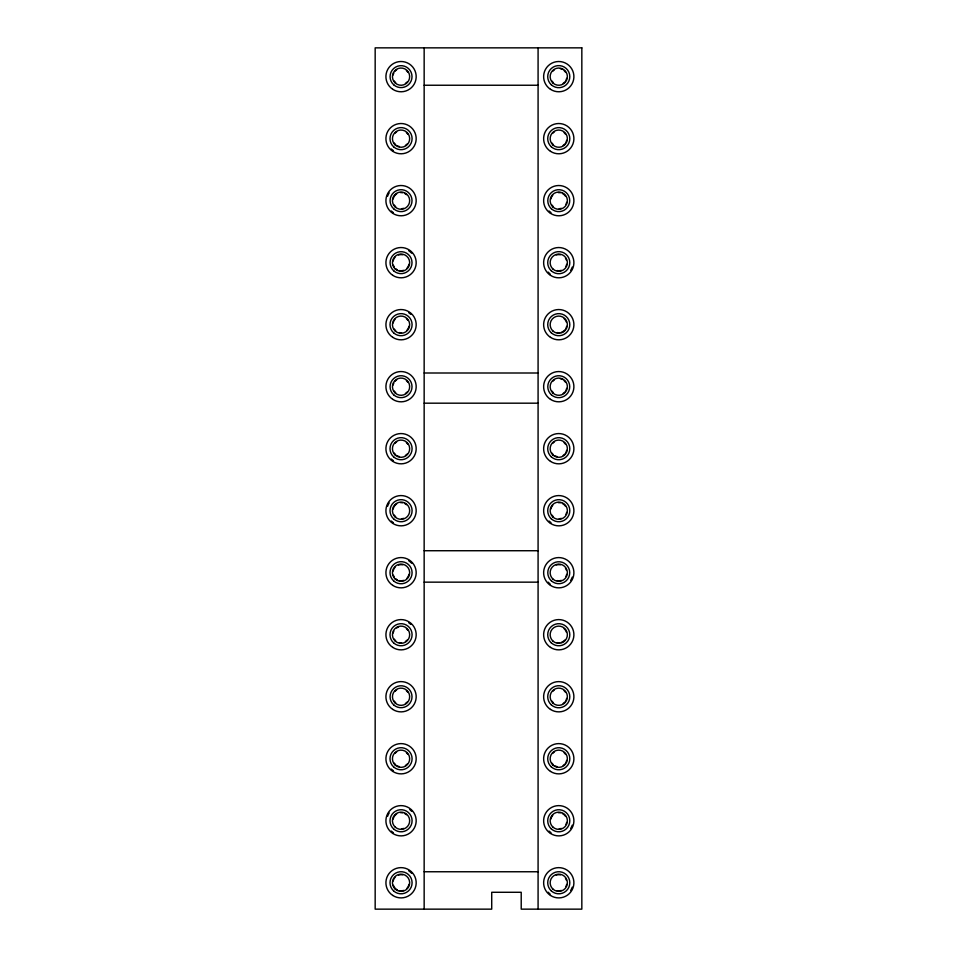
<?xml version="1.0" encoding="UTF-8"?>
<svg xmlns="http://www.w3.org/2000/svg" width="957" height="957" viewBox="0 0 957 957"><rect width="100%" height="100%" fill="white"/><g stroke="black" fill="none" stroke-linecap="round" stroke-linejoin="round"><path stroke-width="1.44" d="M424.154 85.245L538.085 85.245M424.154 373.003L538.085 373.003M424.154 403.184L538.085 403.184M424.154 550.73L538.085 550.73M424.154 582.155L538.085 582.155M424.154 871.755L538.085 871.755M538.085 47.85L538.085 909.15M424.154 47.85L424.154 909.15M572.238 887.187A14.188 14.188 0 0 1 570.635 890.524M550 893.922A14.188 14.188 0 0 1 548.194 892.223M572.238 267.099A14.188 14.188 0 0 1 570.635 270.436M550 273.822A14.188 14.188 0 0 1 548.194 272.123M572.238 577.143A14.188 14.188 0 0 1 570.635 580.48M550 583.866A14.188 14.188 0 0 1 548.194 582.179M550.993 212.538A14.188 14.188 0 0 1 549.055 211.007M550.993 522.582A14.188 14.188 0 0 1 549.055 521.051M393.279 150.524A14.188 14.188 0 0 1 391.341 148.993M393.279 212.538A14.188 14.188 0 0 1 391.341 211.007M387.573 196.233A14.188 14.188 0 0 1 389.176 192.895M393.279 460.568A14.188 14.188 0 0 1 391.341 459.037M393.279 522.582A14.188 14.188 0 0 1 391.341 521.051M387.573 506.277A14.188 14.188 0 0 1 389.176 502.939M408.818 312.807A14.188 14.188 0 0 1 410.756 314.339M408.818 250.794A14.188 14.188 0 0 1 411.618 253.21M408.818 560.838A14.188 14.188 0 0 1 411.618 563.254M408.818 622.851A14.188 14.188 0 0 1 410.756 624.383M393.279 770.624A14.188 14.188 0 0 1 391.341 769.093M408.818 870.894A14.188 14.188 0 0 1 411.618 873.31M572.238 825.185A14.188 14.188 0 0 1 570.635 828.523M550.993 832.626A14.188 14.188 0 0 1 549.055 831.095M393.279 832.626A14.188 14.188 0 0 1 391.341 831.095M387.573 816.321A14.188 14.188 0 0 1 389.176 812.983M409.811 809.598A14.188 14.188 0 0 1 411.618 811.297M408.938 884.412A8.063 8.063 0 0 1 407.06 888.132M403.567 890.417A8.063 8.063 0 0 1 399.404 890.656M397.418 889.962A8.063 8.063 0 0 1 393.387 885.285M393.16 881.11A8.063 8.063 0 0 1 395.038 877.39M398.531 875.105A8.063 8.063 0 0 1 402.694 874.877M566.652 884.412A8.063 8.063 0 0 1 565.958 886.397M561.28 890.417A8.063 8.063 0 0 1 557.118 890.656M556.244 875.105A8.063 8.063 0 0 1 560.407 874.877M565.503 878.347A8.063 8.063 0 0 1 566.424 880.249M566.652 388.339A8.063 8.063 0 0 1 565.958 390.324M564.774 392.059A8.063 8.063 0 0 1 563.171 393.435M553.385 392.693A8.063 8.063 0 0 1 552.022 391.102M552.751 381.317A8.063 8.063 0 0 1 554.354 379.941M560.407 378.793A8.063 8.063 0 0 1 562.393 379.498M564.14 380.683A8.063 8.063 0 0 1 565.503 382.274M407.06 764.117A8.063 8.063 0 0 1 405.457 765.492M399.404 766.629A8.063 8.063 0 0 1 397.418 765.935M395.672 764.751A8.063 8.063 0 0 1 394.308 763.16M395.038 753.374A8.063 8.063 0 0 1 396.641 751.999M406.426 752.74A8.063 8.063 0 0 1 407.79 754.331M566.652 760.396A8.063 8.063 0 0 1 565.958 762.382M564.774 764.117A8.063 8.063 0 0 1 563.171 765.492M557.118 766.629A8.063 8.063 0 0 1 555.132 765.935M553.385 764.751A8.063 8.063 0 0 1 552.022 763.16M552.751 753.374A8.063 8.063 0 0 1 554.354 751.999M564.14 752.74A8.063 8.063 0 0 1 565.503 754.331M407.06 702.103A8.063 8.063 0 0 1 405.457 703.479M395.672 702.749A8.063 8.063 0 0 1 394.308 701.146M395.038 691.361A8.063 8.063 0 0 1 396.641 689.985M406.426 690.727A8.063 8.063 0 0 1 407.79 692.318M403.567 518.359A8.063 8.063 0 0 1 401.497 518.754M395.672 516.72A8.063 8.063 0 0 1 394.308 515.117M393.16 509.052A8.063 8.063 0 0 1 396.641 503.956M400.6 502.664A8.063 8.063 0 0 1 402.694 502.82M404.679 503.514A8.063 8.063 0 0 1 406.426 504.698M566.652 512.354A8.063 8.063 0 0 1 565.958 514.34M561.28 518.359A8.063 8.063 0 0 1 559.211 518.754M553.385 516.72A8.063 8.063 0 0 1 552.022 515.117M550.873 509.052A8.063 8.063 0 0 1 552.751 505.332M558.314 502.664A8.063 8.063 0 0 1 560.407 502.82M562.393 503.514A8.063 8.063 0 0 1 565.503 506.289M407.06 454.073A8.063 8.063 0 0 1 405.457 455.436M399.404 456.585A8.063 8.063 0 0 1 397.418 455.891M395.672 454.707A8.063 8.063 0 0 1 394.308 453.116M395.038 443.318A8.063 8.063 0 0 1 396.641 441.955M406.426 442.684A8.063 8.063 0 0 1 407.79 444.287M403.567 828.415A8.063 8.063 0 0 1 401.497 828.798M393.16 819.108A8.063 8.063 0 0 1 396.641 814.012M400.6 812.708A8.063 8.063 0 0 1 402.694 812.864M404.679 813.558A8.063 8.063 0 0 1 406.426 814.742M408.938 326.325A8.063 8.063 0 0 1 407.06 330.045M401.497 332.725A8.063 8.063 0 0 1 399.404 332.569M395.672 330.691A8.063 8.063 0 0 1 394.308 329.088M393.16 323.023A8.063 8.063 0 0 1 395.038 319.303M406.426 318.669A8.063 8.063 0 0 1 407.79 320.26M566.652 326.325A8.063 8.063 0 0 1 565.958 328.311M564.774 330.045A8.063 8.063 0 0 1 561.28 332.33M559.211 332.725A8.063 8.063 0 0 1 557.118 332.569M564.14 318.669A8.063 8.063 0 0 1 566.424 322.162M566.652 140.296A8.063 8.063 0 0 1 565.958 142.282M564.774 144.017A8.063 8.063 0 0 1 563.171 145.392M553.385 144.663A8.063 8.063 0 0 1 552.022 143.06M552.751 133.274A8.063 8.063 0 0 1 554.354 131.899M564.14 132.64A8.063 8.063 0 0 1 565.503 134.231M408.938 574.367A8.063 8.063 0 0 1 407.06 578.088M403.567 580.373A8.063 8.063 0 0 1 399.404 580.6M397.418 579.906A8.063 8.063 0 0 1 395.672 578.722M394.308 577.131A8.063 8.063 0 0 1 393.387 575.229M393.16 571.066A8.063 8.063 0 0 1 395.038 567.345M398.531 565.061A8.063 8.063 0 0 1 402.694 564.821M566.652 574.367A8.063 8.063 0 0 1 565.958 576.353M561.28 580.373A8.063 8.063 0 0 1 557.118 580.6M556.244 565.061A8.063 8.063 0 0 1 560.407 564.821M565.503 568.302A8.063 8.063 0 0 1 566.424 570.205M566.652 450.34A8.063 8.063 0 0 1 565.958 452.326M564.774 454.073A8.063 8.063 0 0 1 563.171 455.436M557.118 456.585A8.063 8.063 0 0 1 555.132 455.891M553.385 454.707A8.063 8.063 0 0 1 552.022 453.116M552.751 443.318A8.063 8.063 0 0 1 554.354 441.955M564.14 442.684A8.063 8.063 0 0 1 565.503 444.287M407.06 392.059A8.063 8.063 0 0 1 405.457 393.435M395.672 392.693A8.063 8.063 0 0 1 394.308 391.102M393.16 385.037A8.063 8.063 0 0 1 393.853 383.051M395.038 381.317A8.063 8.063 0 0 1 396.641 379.941M406.426 380.683A8.063 8.063 0 0 1 407.79 382.274M566.652 202.31A8.063 8.063 0 0 1 565.958 204.296M561.28 208.315A8.063 8.063 0 0 1 559.211 208.71M553.385 206.664A8.063 8.063 0 0 1 552.022 205.073M550.873 199.008A8.063 8.063 0 0 1 552.751 195.288M558.314 192.608A8.063 8.063 0 0 1 560.407 192.764M562.393 193.47A8.063 8.063 0 0 1 565.503 196.245M408.938 264.311A8.063 8.063 0 0 1 407.06 268.044M403.567 270.329A8.063 8.063 0 0 1 399.404 270.556M397.418 269.862A8.063 8.063 0 0 1 395.672 268.678M394.308 267.087A8.063 8.063 0 0 1 393.387 265.185M393.16 261.022A8.063 8.063 0 0 1 395.038 257.289M398.531 255.017A8.063 8.063 0 0 1 402.694 254.777M566.652 698.383A8.063 8.063 0 0 1 565.958 700.368M564.774 702.103A8.063 8.063 0 0 1 563.171 703.479M553.385 702.749A8.063 8.063 0 0 1 552.022 701.146M552.751 691.361A8.063 8.063 0 0 1 554.354 689.985M564.14 690.727A8.063 8.063 0 0 1 565.503 692.318M407.06 640.101A8.063 8.063 0 0 1 405.457 641.465M401.497 642.769A8.063 8.063 0 0 1 399.404 642.614M395.672 640.735A8.063 8.063 0 0 1 394.308 639.144M393.16 633.079A8.063 8.063 0 0 1 393.853 631.094M396.641 627.983A8.063 8.063 0 0 1 398.531 627.074M406.426 628.713A8.063 8.063 0 0 1 407.79 630.316M564.774 640.101A8.063 8.063 0 0 1 561.28 642.386M559.211 642.769A8.063 8.063 0 0 1 557.118 642.614M564.14 628.713A8.063 8.063 0 0 1 566.424 632.206M407.06 82.015A8.063 8.063 0 0 1 405.457 83.379M395.672 82.649A8.063 8.063 0 0 1 394.308 81.058M393.16 74.993A8.063 8.063 0 0 1 393.853 73.007M395.038 71.261A8.063 8.063 0 0 1 396.641 69.897M406.426 70.627A8.063 8.063 0 0 1 407.79 72.23M566.652 822.398A8.063 8.063 0 0 1 565.958 824.384M561.28 828.415A8.063 8.063 0 0 1 559.211 828.798M550.873 819.108A8.063 8.063 0 0 1 552.751 815.376M558.314 812.708A8.063 8.063 0 0 1 560.407 812.864M562.393 813.558A8.063 8.063 0 0 1 565.503 816.345M407.06 144.017A8.063 8.063 0 0 1 405.457 145.392M399.404 146.541A8.063 8.063 0 0 1 397.418 145.847M395.672 144.663A8.063 8.063 0 0 1 394.308 143.06M395.038 133.274A8.063 8.063 0 0 1 396.641 131.899M406.426 132.64A8.063 8.063 0 0 1 407.79 134.231M566.652 264.311A8.063 8.063 0 0 1 565.958 266.297M561.28 270.329A8.063 8.063 0 0 1 557.118 270.556M556.244 255.017A8.063 8.063 0 0 1 560.407 254.777M565.503 258.258A8.063 8.063 0 0 1 566.424 260.148M566.652 78.283A8.063 8.063 0 0 1 565.958 80.268M564.774 82.015A8.063 8.063 0 0 1 563.171 83.379M553.385 82.649A8.063 8.063 0 0 1 552.022 81.058M552.751 71.261A8.063 8.063 0 0 1 554.354 69.897M560.407 68.748A8.063 8.063 0 0 1 562.393 69.442M564.14 70.627A8.063 8.063 0 0 1 565.503 72.23M403.567 208.315A8.063 8.063 0 0 1 401.497 208.71M395.672 206.664A8.063 8.063 0 0 1 394.308 205.073M393.16 199.008A8.063 8.063 0 0 1 396.641 193.912M400.6 192.608A8.063 8.063 0 0 1 402.694 192.764M404.679 193.47A8.063 8.063 0 0 1 406.426 194.654M581.832 47.85L375.168 47.85L375.168 909.15L491.719 909.15L491.719 892.283L521.218 892.283L521.218 909.15L581.832 909.15L581.832 47.85M393.734 84.814A10.97 10.97 0 0 0 411.785 78.881A10.97 10.97 0 0 0 397.622 66.212A10.97 10.97 0 0 0 393.734 84.814M395.301 765.169A8.625 8.625 0 0 0 409.488 760.504A8.625 8.625 0 0 0 398.351 750.551A8.625 8.625 0 0 0 395.301 765.169M393.686 890.991A11.041 11.041 0 0 0 411.857 885.022A11.041 11.041 0 0 0 397.598 872.27A11.041 11.041 0 0 0 393.686 890.991M393.686 146.876A11.041 11.041 0 0 0 411.857 140.906A11.041 11.041 0 0 0 397.598 128.154A11.041 11.041 0 0 0 393.686 146.876M393.734 208.841A10.97 10.97 0 0 0 411.785 202.908A10.97 10.97 0 0 0 397.622 190.24A10.97 10.97 0 0 0 393.734 208.841M393.734 394.87A10.97 10.97 0 0 0 411.785 388.937A10.97 10.97 0 0 0 397.622 376.268A10.97 10.97 0 0 0 393.734 394.87M393.686 456.932A11.041 11.041 0 0 0 411.857 450.95A11.041 11.041 0 0 0 397.598 438.21A11.041 11.041 0 0 0 393.686 456.932M393.686 518.933A11.041 11.041 0 0 0 411.857 512.964A11.041 11.041 0 0 0 397.598 500.212A11.041 11.041 0 0 0 393.686 518.933M393.686 580.947A11.041 11.041 0 0 0 411.857 574.978A11.041 11.041 0 0 0 397.598 562.226A11.041 11.041 0 0 0 393.686 580.947M393.686 642.96A11.041 11.041 0 0 0 411.857 636.979A11.041 11.041 0 0 0 397.598 624.239A11.041 11.041 0 0 0 393.686 642.96M393.734 704.914A10.97 10.97 0 0 0 411.785 698.981A10.97 10.97 0 0 0 397.622 686.313A10.97 10.97 0 0 0 393.734 704.914M393.686 766.976A11.041 11.041 0 0 0 411.857 761.006A11.041 11.041 0 0 0 397.598 748.254A11.041 11.041 0 0 0 393.686 766.976M551.399 84.874A11.041 11.041 0 0 0 569.571 78.893A11.041 11.041 0 0 0 555.311 66.153A11.041 11.041 0 0 0 551.399 84.874M551.399 890.991A11.041 11.041 0 0 0 569.571 885.022A11.041 11.041 0 0 0 555.311 872.27A11.041 11.041 0 0 0 551.399 890.991M551.399 146.876A11.041 11.041 0 0 0 569.571 140.906A11.041 11.041 0 0 0 555.311 128.154A11.041 11.041 0 0 0 551.399 146.876M551.447 208.841A10.97 10.97 0 0 0 569.499 202.908A10.97 10.97 0 0 0 555.335 190.24A10.97 10.97 0 0 0 551.447 208.841M551.399 270.903A11.041 11.041 0 0 0 569.571 264.922A11.041 11.041 0 0 0 555.311 252.181A11.041 11.041 0 0 0 551.399 270.903M551.399 332.904A11.041 11.041 0 0 0 569.571 326.935A11.041 11.041 0 0 0 555.311 314.183A11.041 11.041 0 0 0 551.399 332.904M551.447 394.87A10.97 10.97 0 0 0 569.499 388.937A10.97 10.97 0 0 0 555.335 376.268A10.97 10.97 0 0 0 551.447 394.87M551.399 642.96A11.041 11.041 0 0 0 569.571 636.979A11.041 11.041 0 0 0 555.311 624.239A11.041 11.041 0 0 0 551.399 642.96M395.301 889.185A8.625 8.625 0 0 0 409.488 884.531A8.625 8.625 0 0 0 398.351 874.578A8.625 8.625 0 0 0 395.301 889.185M395.301 145.069A8.625 8.625 0 0 0 409.488 140.416A8.625 8.625 0 0 0 398.351 130.463A8.625 8.625 0 0 0 395.301 145.069M553.014 145.069A8.625 8.625 0 0 0 567.202 140.416A8.625 8.625 0 0 0 556.065 130.463A8.625 8.625 0 0 0 553.014 145.069M395.301 207.083A8.625 8.625 0 0 0 409.488 202.417A8.625 8.625 0 0 0 398.351 192.465A8.625 8.625 0 0 0 395.301 207.083M553.014 207.083A8.625 8.625 0 0 0 567.202 202.417A8.625 8.625 0 0 0 556.065 192.465A8.625 8.625 0 0 0 553.014 207.083M395.301 393.112A8.625 8.625 0 0 0 409.488 388.446A8.625 8.625 0 0 0 398.351 378.493A8.625 8.625 0 0 0 395.301 393.112M553.014 455.125A8.625 8.625 0 0 0 567.202 450.46A8.625 8.625 0 0 0 556.065 440.507A8.625 8.625 0 0 0 553.014 455.125M395.301 455.125A8.625 8.625 0 0 0 409.488 450.46A8.625 8.625 0 0 0 398.351 440.507A8.625 8.625 0 0 0 395.301 455.125M553.014 517.127A8.625 8.625 0 0 0 567.202 512.473A8.625 8.625 0 0 0 556.065 502.521A8.625 8.625 0 0 0 553.014 517.127M395.301 517.127A8.625 8.625 0 0 0 409.488 512.473A8.625 8.625 0 0 0 398.351 502.521A8.625 8.625 0 0 0 395.301 517.127M553.014 579.141A8.625 8.625 0 0 0 567.202 574.475A8.625 8.625 0 0 0 556.065 564.522A8.625 8.625 0 0 0 553.014 579.141M395.301 579.141A8.625 8.625 0 0 0 409.488 574.475A8.625 8.625 0 0 0 398.351 564.522A8.625 8.625 0 0 0 395.301 579.141M553.014 641.154A8.625 8.625 0 0 0 567.202 636.489A8.625 8.625 0 0 0 556.065 626.536A8.625 8.625 0 0 0 553.014 641.154M395.301 641.154A8.625 8.625 0 0 0 409.488 636.489A8.625 8.625 0 0 0 398.351 626.536A8.625 8.625 0 0 0 395.301 641.154M553.014 703.156A8.625 8.625 0 0 0 567.202 698.502A8.625 8.625 0 0 0 556.065 688.55A8.625 8.625 0 0 0 553.014 703.156M553.014 765.169A8.625 8.625 0 0 0 567.202 760.504A8.625 8.625 0 0 0 556.065 750.551A8.625 8.625 0 0 0 553.014 765.169M553.014 393.112A8.625 8.625 0 0 0 567.202 388.446A8.625 8.625 0 0 0 556.065 378.493A8.625 8.625 0 0 0 553.014 393.112M393.686 332.904A11.041 11.041 0 0 0 411.857 326.935A11.041 11.041 0 0 0 397.598 314.183A11.041 11.041 0 0 0 393.686 332.904M395.301 703.156A8.625 8.625 0 0 0 409.488 698.502A8.625 8.625 0 0 0 398.351 688.55A8.625 8.625 0 0 0 395.301 703.156M393.734 270.843A10.97 10.97 0 0 0 411.785 264.91A10.97 10.97 0 0 0 397.622 252.241A10.97 10.97 0 0 0 393.734 270.843M553.014 269.096A8.625 8.625 0 0 0 567.202 264.431A8.625 8.625 0 0 0 556.065 254.478A8.625 8.625 0 0 0 553.014 269.096M395.301 331.098A8.625 8.625 0 0 0 409.488 326.445A8.625 8.625 0 0 0 398.351 316.492A8.625 8.625 0 0 0 395.301 331.098M553.014 889.185A8.625 8.625 0 0 0 567.202 884.531A8.625 8.625 0 0 0 556.065 874.578A8.625 8.625 0 0 0 553.014 889.185M551.399 456.932A11.041 11.041 0 0 0 569.571 450.95A11.041 11.041 0 0 0 555.311 438.21A11.041 11.041 0 0 0 551.399 456.932M551.447 580.899A10.97 10.97 0 0 0 569.499 574.966A10.97 10.97 0 0 0 555.335 562.297A10.97 10.97 0 0 0 551.447 580.899M551.399 704.962A11.041 11.041 0 0 0 569.571 698.993A11.041 11.041 0 0 0 555.311 686.241A11.041 11.041 0 0 0 551.399 704.962M551.399 766.976A11.041 11.041 0 0 0 569.571 761.006A11.041 11.041 0 0 0 555.311 748.254A11.041 11.041 0 0 0 551.399 766.976M553.014 83.068A8.625 8.625 0 0 0 567.202 78.402A8.625 8.625 0 0 0 556.065 68.449A8.625 8.625 0 0 0 553.014 83.068M395.301 269.096A8.625 8.625 0 0 0 409.488 264.431A8.625 8.625 0 0 0 398.351 254.478A8.625 8.625 0 0 0 395.301 269.096M553.014 331.098A8.625 8.625 0 0 0 567.202 326.445A8.625 8.625 0 0 0 556.065 316.492A8.625 8.625 0 0 0 553.014 331.098M551.399 518.933A11.041 11.041 0 0 0 569.571 512.964A11.041 11.041 0 0 0 555.311 500.212A11.041 11.041 0 0 0 551.399 518.933M395.301 83.068A8.625 8.625 0 0 0 409.488 78.402A8.625 8.625 0 0 0 398.351 68.449A8.625 8.625 0 0 0 395.301 83.068M553.014 827.183A8.625 8.625 0 0 0 567.202 822.518A8.625 8.625 0 0 0 556.065 812.565A8.625 8.625 0 0 0 553.014 827.183M551.399 828.989A11.041 11.041 0 0 0 569.571 823.008A11.041 11.041 0 0 0 555.311 810.268A11.041 11.041 0 0 0 551.399 828.989M395.301 827.183A8.625 8.625 0 0 0 409.488 822.518A8.625 8.625 0 0 0 398.351 812.565A8.625 8.625 0 0 0 395.301 827.183M393.686 828.989A11.041 11.041 0 0 0 411.857 823.008A11.041 11.041 0 0 0 397.598 810.268A11.041 11.041 0 0 0 393.686 828.989M392.765 895.441A15.145 15.145 0 0 0 416.163 883.61A15.145 15.145 0 0 0 394.224 869.255A15.145 15.145 0 0 0 392.765 895.441M550.478 895.441A15.145 15.145 0 0 0 573.877 883.61A15.145 15.145 0 0 0 551.938 869.255A15.145 15.145 0 0 0 550.478 895.441M550.478 399.356A15.145 15.145 0 0 0 573.877 387.525A15.145 15.145 0 0 0 551.938 373.17A15.145 15.145 0 0 0 550.478 399.356M392.765 771.414A15.145 15.145 0 0 0 416.163 759.583A15.145 15.145 0 0 0 394.224 745.228A15.145 15.145 0 0 0 392.765 771.414M550.478 771.414A15.145 15.145 0 0 0 573.877 759.583A15.145 15.145 0 0 0 551.938 745.228A15.145 15.145 0 0 0 550.478 771.414M392.765 709.412A15.145 15.145 0 0 0 416.163 697.581A15.145 15.145 0 0 0 394.224 683.226A15.145 15.145 0 0 0 392.765 709.412M392.765 523.383A15.145 15.145 0 0 0 416.163 511.552A15.145 15.145 0 0 0 394.224 497.197A15.145 15.145 0 0 0 392.765 523.383M550.478 523.383A15.145 15.145 0 0 0 573.877 511.552A15.145 15.145 0 0 0 551.938 497.197A15.145 15.145 0 0 0 550.478 523.383M392.765 461.37A15.145 15.145 0 0 0 416.163 449.539A15.145 15.145 0 0 0 394.224 435.184A15.145 15.145 0 0 0 392.765 461.37M392.765 833.427A15.145 15.145 0 0 0 416.163 821.596A15.145 15.145 0 0 0 394.224 807.241A15.145 15.145 0 0 0 392.765 833.427M392.765 337.354A15.145 15.145 0 0 0 416.163 325.524A15.145 15.145 0 0 0 394.224 311.169A15.145 15.145 0 0 0 392.765 337.354M550.478 337.354A15.145 15.145 0 0 0 573.877 325.524A15.145 15.145 0 0 0 551.938 311.169A15.145 15.145 0 0 0 550.478 337.354M550.478 151.326A15.145 15.145 0 0 0 573.877 139.495A15.145 15.145 0 0 0 551.938 125.14A15.145 15.145 0 0 0 550.478 151.326M392.765 585.385A15.145 15.145 0 0 0 416.163 573.554A15.145 15.145 0 0 0 394.224 559.199A15.145 15.145 0 0 0 392.765 585.385M550.478 585.385A15.145 15.145 0 0 0 573.877 573.554A15.145 15.145 0 0 0 551.938 559.199A15.145 15.145 0 0 0 550.478 585.385M550.478 461.37A15.145 15.145 0 0 0 573.877 449.539A15.145 15.145 0 0 0 551.938 435.184A15.145 15.145 0 0 0 550.478 461.37M392.765 399.356A15.145 15.145 0 0 0 416.163 387.525A15.145 15.145 0 0 0 394.224 373.17A15.145 15.145 0 0 0 392.765 399.356M550.478 213.327A15.145 15.145 0 0 0 573.877 201.496A15.145 15.145 0 0 0 551.938 187.141A15.145 15.145 0 0 0 550.478 213.327M392.765 275.341A15.145 15.145 0 0 0 416.163 263.51A15.145 15.145 0 0 0 394.224 249.155A15.145 15.145 0 0 0 392.765 275.341M550.478 709.412A15.145 15.145 0 0 0 573.877 697.581A15.145 15.145 0 0 0 551.938 683.226A15.145 15.145 0 0 0 550.478 709.412M392.765 647.399A15.145 15.145 0 0 0 416.163 635.568A15.145 15.145 0 0 0 394.224 621.213A15.145 15.145 0 0 0 392.765 647.399M550.478 647.399A15.145 15.145 0 0 0 573.877 635.568A15.145 15.145 0 0 0 551.938 621.213A15.145 15.145 0 0 0 550.478 647.399M392.765 89.312A15.145 15.145 0 0 0 416.163 77.481A15.145 15.145 0 0 0 394.224 63.126A15.145 15.145 0 0 0 392.765 89.312M550.478 833.427A15.145 15.145 0 0 0 573.877 821.596A15.145 15.145 0 0 0 551.938 807.241A15.145 15.145 0 0 0 550.478 833.427M392.765 151.326A15.145 15.145 0 0 0 416.163 139.495A15.145 15.145 0 0 0 394.224 125.14A15.145 15.145 0 0 0 392.765 151.326M550.478 275.341A15.145 15.145 0 0 0 573.877 263.51A15.145 15.145 0 0 0 551.938 249.155A15.145 15.145 0 0 0 550.478 275.341M550.478 89.312A15.145 15.145 0 0 0 573.877 77.481A15.145 15.145 0 0 0 551.938 63.126A15.145 15.145 0 0 0 550.478 89.312M392.765 213.327A15.145 15.145 0 0 0 416.163 201.496A15.145 15.145 0 0 0 394.224 187.141A15.145 15.145 0 0 0 392.765 213.327"/></g></svg>
